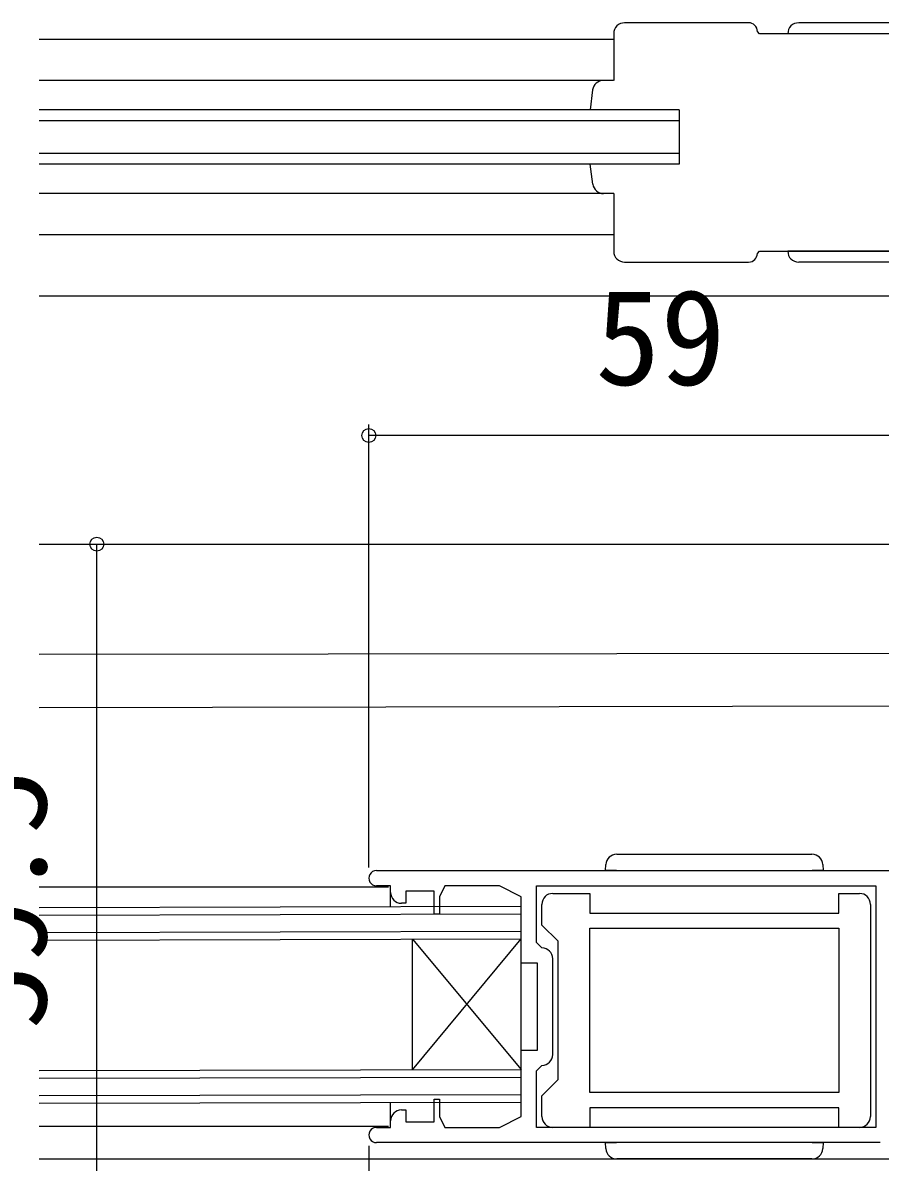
# Model space of a CAD drawing. Units: millimetres, scale not verified. Extents: x -525 to 525, y -780 to 776.
# Drawn here: x 209.2 to 288, y -651.2 to -546.5 of the extents above; entities that cross this region are included whole.
import ezdxf
from ezdxf.enums import TextEntityAlignment as Align

# ---------------------------------------------------------------- set-up
doc = ezdxf.new("R2010")
doc.units = ezdxf.units.MM
doc.header["$LTSCALE"] = 4
for name, color, linetype in [('0-2_YKK_11', 7, 'Continuous'), ('0-3_YKK_12', 2, 'Continuous'), ('0-4_YKK_13', 4, 'Continuous'), ('0-6_YKK_D', 6, 'Continuous')]:
    doc.layers.add(name, color=color, linetype=linetype)
doc.styles.add('ＭＳ ゴシック', font='')
doc.styles.get('ＭＳ ゴシック').set_extended_font_data('MS Gothic')

msp = doc.modelspace()

# ---------------------------------------------------------------- linework, layer by layer
at = {"layer": '0-2_YKK_11'}
for p, q in [((275.903, -546.47), (264.503, -546.47)), ((263.503, -547.47), (263.503, -551.77)), ((263.503, -562.17), (263.503, -567.47)), ((264.503, -568.47), (275.903, -568.47)), ((287.096, -627.499), (287.096, -646.999)), ((257.896, -641.299), (257.896, -632.499)), ((287.996, -649.399), (241.696, -649.399))]:
    msp.add_line(p, q, dxfattribs=at)
for points in [[(301.303, -547.27), (301.103, -547.47), (276.903, -547.47), (276.703, -547.27)], [(276.703, -567.67), (276.903, -567.47), (301.103, -567.47), (301.303, -567.67)], [(241.696, -624.399), (298.996, -624.399), (299.996, -625.399), (299.996, -628.499), (298.196, -630.299), (297.596, -630.299), (297.596, -629.199), (288.996, -629.199), (288.996, -642.999), (290.996, -643.999), (297.596, -643.999), (297.596, -642.899), (298.196, -642.899), (298.996, -643.699), (298.996, -644.399)], [(242.996, -626.399), (242.996, -625.799), (241.696, -625.799)], [(243.996, -646.399), (244.396, -646.399), (244.396, -647.499), (246.996, -647.499), (246.996, -645.399), (247.496, -645.399), (247.496, -646.999), (247.996, -647.999), (252.996, -647.999), (254.996, -646.999), (254.996, -640.899), (256.496, -640.899), (256.496, -632.899), (254.996, -632.899), (254.996, -626.799), (252.996, -625.799), (247.996, -625.799), (247.496, -626.799), (247.496, -628.399), (246.996, -628.399), (246.996, -626.299), (244.396, -626.299), (244.396, -627.399), (243.996, -627.399)], [(256.396, -625.799), (287.596, -625.799), (287.596, -647.999), (256.396, -647.999), (256.396, -642.799), (256.896, -642.299)], [(256.896, -631.499), (256.396, -630.999), (256.396, -625.799)], [(257.896, -626.499), (261.296, -626.499), (261.296, -628.299)], [(261.296, -628.299), (284.196, -628.299), (284.196, -626.499), (286.096, -626.499)], [(256.896, -646.999), (256.896, -645.099), (258.396, -643.599), (258.396, -630.899), (256.896, -629.399), (256.896, -627.499)], [(286.096, -647.999), (284.196, -647.999), (284.196, -646.199), (261.296, -646.199), (261.296, -647.999), (257.896, -647.999)], [(241.696, -647.999), (242.996, -647.999), (242.996, -647.399)]]:
    msp.add_lwpolyline(points, dxfattribs=at)
msp.add_lwpolyline([(261.296, -629.699), (284.196, -629.699), (284.196, -644.799), (261.296, -644.799)], close=True, dxfattribs=at)
for centre, radius, start, end in [((264.503, -547.47), 1, 90.00002, 180), ((275.903, -547.27), 0.8, 359.99998, 90.00002), ((264.503, -567.47), 1, 180, 270), ((275.903, -567.67), 0.8, 270, 359.99998), ((241.696, -625.099), 0.7, 89.99999, 270.00001), ((243.996, -626.399), 1, 180.00001, 269.99999), ((257.896, -627.499), 1, 90.00001, 179.99999), ((286.096, -627.499), 1, 0.00001, 89.99999), ((256.896, -632.499), 1, 0.00001, 89.99999), ((256.896, -641.299), 1, 270.00001, 359.99999), ((243.996, -647.399), 1, 90.00001, 179.99999), ((257.896, -646.999), 1, 180.00001, 269.99999), ((286.096, -646.999), 1, 270.00001, 359.99999), ((241.696, -648.699), 0.7, 89.99999, 270.00001)]:
    msp.add_arc(centre, radius, start, end, dxfattribs=at)
at = {"layer": '0-3_YKK_12'}
for p, q in [((210.691, -547.97), (263.503, -547.97)), ((262.558, -551.77), (210.691, -551.77)), ((269.503, -554.47), (210.691, -554.47)), ((269.503, -554.47), (269.503, -559.47)), ((269.503, -555.47), (210.691, -555.47)), ((269.503, -558.47), (210.691, -558.47)), ((269.503, -559.47), (210.691, -559.47)), ((262.576, -562.17), (210.691, -562.17)), ((263.503, -565.97), (210.691, -565.97)), ((210.691, -571.569), (304.501, -571.569)), ((210.691, -594.4), (300.996, -594.4)), ((210.691, -604.504), (300.996, -604.4)), ((300.996, -609.28), (210.691, -609.423)), ((210.691, -625.9), (242.796, -625.899)), ((242.996, -627.705), (242.996, -626.285)), ((210.691, -627.782), (254.996, -627.675)), ((210.691, -628.482), (254.996, -628.375)), ((254.996, -645.675), (254.996, -627.675)), ((210.691, -630.082), (254.996, -629.975)), ((210.691, -630.782), (254.996, -630.675)), ((244.996, -642.7), (254.996, -630.675)), ((244.996, -642.7), (244.996, -630.7)), ((244.996, -630.7), (254.996, -642.675)), ((210.691, -642.782), (254.996, -642.675)), ((210.691, -643.482), (254.996, -643.375)), ((210.691, -645.081), (254.996, -644.975)), ((210.691, -645.782), (254.996, -645.675)), ((242.996, -647.508), (242.996, -645.705)), ((210.691, -647.902), (242.793, -647.902)), ((210.691, -650.9), (300.996, -650.9))]:
    msp.add_line(p, q, dxfattribs=at)
at = {"layer": '0-4_YKK_13'}
for p, q in [((297.503, -546.47), (280.503, -546.47)), ((298.503, -547.47), (279.503, -547.47)), ((263.481, -551.769), (262.556, -551.77)), ((261.567, -552.64), (261.326, -554.47)), ((261.195, -555.47), (261.19, -555.506)), ((261.2, -558.47), (261.196, -558.44)), ((261.585, -561.305), (261.336, -559.47)), ((263.503, -562.168), (262.578, -562.17)), ((298.503, -567.47), (279.503, -567.47)), ((297.503, -568.47), (280.503, -568.47)), ((263.774, -622.899), (281.719, -622.899)), ((262.746, -624.399), (262.775, -623.847)), ((263.745, -624.399), (262.746, -624.399)), ((281.748, -649.399), (263.745, -649.399)), ((281.748, -649.399), (282.746, -649.399)), ((282.746, -649.399), (282.717, -649.952)), ((281.719, -650.899), (263.774, -650.899))]:
    msp.add_line(p, q, dxfattribs=at)
for points in [[(282.717, -623.847), (282.746, -624.399), (281.748, -624.399)], [(262.775, -649.952), (262.746, -649.399), (263.745, -649.399)]]:
    msp.add_lwpolyline(points, dxfattribs=at)
for centre, start, end in [((280.503, -547.47), 90, 180), ((262.558, -552.77), 90.11782, 172.5148), ((262.576, -561.17), 187.72258, 270.11957), ((280.503, -567.47), 180, 270), ((263.774, -623.899), 90, 177), ((281.719, -623.899), 3, 90), ((263.774, -649.899), 183, 270), ((281.719, -649.899), 270, 357)]:
    msp.add_arc(centre, 1, start, end, dxfattribs=at)
at = {"layer": '0-6_YKK_D'}
for p, q in [((241.001, -624.099), (241.001, -583.4)), ((300.001, -584.4), (241.001, -584.4)), ((215.996, -653.9), (215.996, -594.399)), ((241.001, -649.699), (241.001, -674.9))]:
    msp.add_line(p, q, dxfattribs=at)
for centre in [(241.001, -584.4), (215.996, -594.399)]:
    msp.add_circle(centre, 0.637, dxfattribs=at)

# ---------------------------------------------------------------- texts
at = {"layer": '0-6_YKK_D', "style": 'ＭＳ ゴシック'}
msp.add_text('59', height=8.798, dxfattribs=at).set_placement((261.808, -582.4), align=Align.BOTTOM_LEFT)
msp.add_text('59.5', height=8.798, rotation=90, dxfattribs=at).set_placement((213.996, -639.013), align=Align.BOTTOM_LEFT)

doc.saveas('drawing.dxf')
